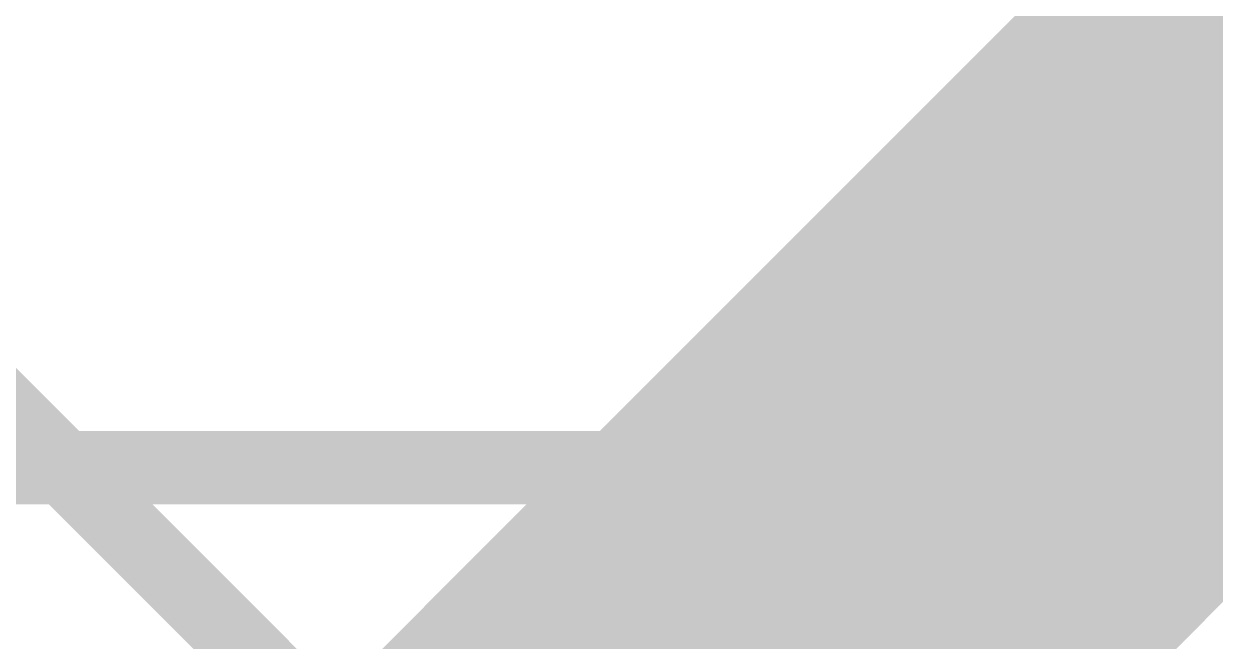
# Model space of a CAD drawing. Header units: millimetres. Extents: x 0 to 136, y 0 to 68.
# Drawn here: x 45.454 to 49.589, y 38.895 to 41.037 of the extents above; entities that cross this region are included whole.
import ezdxf

# ---------------------------------------------------------------- set-up
doc = ezdxf.new("R2010")
doc.units = ezdxf.units.MM
for name, color, linetype, true_color in [('Inner1', 7, 'Continuous', 0x999966), ('Inner2', 7, 'Continuous', 0x008000), ('TopLayer', 7, 'Continuous', 0xff0000), ('TopSilkLayer', 7, 'Continuous', 0xffcc00)]:
    doc.layers.add(name, color=color, linetype=linetype, true_color=true_color)

msp = doc.modelspace()

# ---------------------------------------------------------------- linework, layer by layer
at = {"layer": 'Inner1', "const_width": 1.5}
msp.add_lwpolyline([(51.4351, 42.5451), (51.4351, 41.9101), (42.5451, 33.0201)], dxfattribs=at)
at = {"layer": 'Inner2', "const_width": 0.254}
msp.add_lwpolyline([(56.5151, 55.2451), (55.8801, 55.2451), (45.0851, 44.4501), (45.0851, 40.0051), (46.3551, 38.7351), (46.3551, 21.59)], dxfattribs=at)
at = {"layer": 'TopLayer', "const_width": 1.5}
msp.add_lwpolyline([(53.9749, 42.545), (52.07, 40.64), (49.53, 40.64), (46.99, 38.1), (46.99, 34.9251), (42.5449, 30.4801)], dxfattribs=at)
at = {"layer": 'TopSilkLayer', "const_width": 0.254}
msp.add_lwpolyline([(43.688, 39.497), (65.278, 39.497)], dxfattribs=at)
at = {"layer": 'TopSilkLayer'}
msp.add_arc((43.688, 36.9529), 2.2499, 0.1052, 357.5625, dxfattribs=at)

doc.saveas('drawing.dxf')
